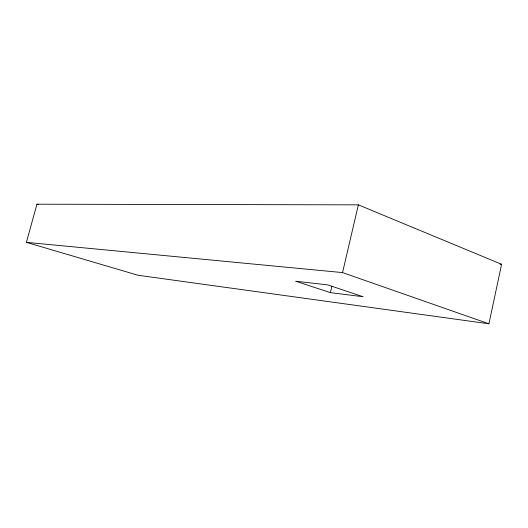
<?xml version="1.0" encoding="UTF-8"?>
<svg xmlns="http://www.w3.org/2000/svg" width="528" height="528" viewBox="0 0 528 528"><rect width="100%" height="100%" fill="white"/><g stroke="black" fill="none" stroke-linecap="round" stroke-linejoin="round"><path stroke-width="0.79" d="M488.921 323.796L501.6 264.29L358.367 204.851L36.934 204.204L26.4 242.359L137.96 275.24L488.921 323.796L342.54 272.587L26.4 242.359M342.54 272.587L358.367 204.851M330.383 292.631L363.152 296.743L327.796 284.909L295.64 281.213L330.383 292.631L331.881 286.249M499.957 264.172L501.6 264.29M36.934 204.204L38.498 204.706"/></g></svg>
